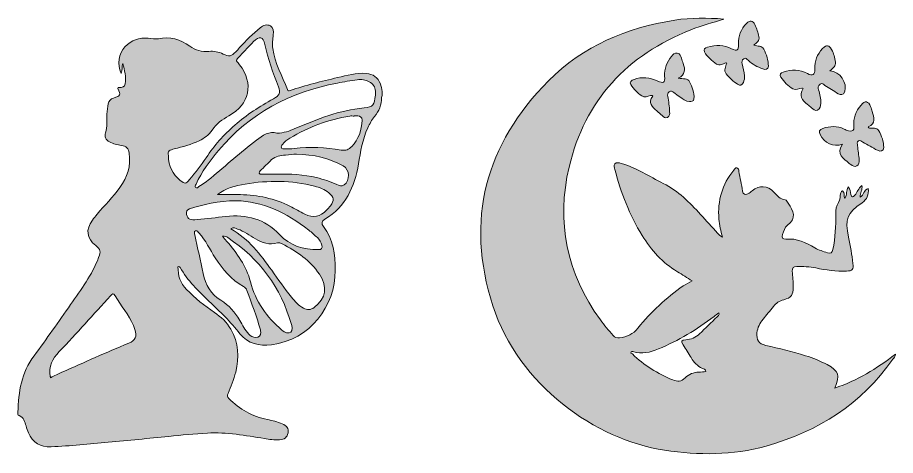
# Model space of a CAD drawing. Header units: inches. Extents: x 13 to 3566, y -2567 to -26.
# Drawn here: x 576 to 1511, y -1004 to -538 of the extents above; entities that cross this region are included whole.
import ezdxf

# ---------------------------------------------------------------- set-up
doc = ezdxf.new("R2010")
doc.units = ezdxf.units.IN
doc.header["$MEASUREMENT"] = 0
doc.layers.add('Layer 1', color=7, linetype='Continuous')

# ---------------------------------------------------------------- blocks, each defined once
blk = doc.blocks.new('block 10')
at = {"layer": 'Layer 1', "true_color": 0xffffff}
h = blk.add_hatch(color=7, dxfattribs=at)
h.dxf.hatch_style = 2
edge = h.paths.add_edge_path()
edge.add_spline(control_points=[(964.1, -616.19), (964.1, -617.69), (964.1, -619.19), (964.1, -620.69), (963.88, -621.39), (963.5, -622.1), (963.48, -622.81), (963.37, -630.46), (960.78, -637.09), (955.85, -642.97), (952.87, -646.54), (950.75, -650.7), (948.74, -654.91), (942.91, -667.11), (941.13, -680.32), (938.87, -693.45), (934.69, -717.81), (925.26, -739.03), (902.88, -752.32), (899.68, -754.21), (899.2, -757), (901.43, -759.94), (911.97, -773.82), (914.01, -789.76), (914.07, -806.66), (914.21, -844.58), (887.28, -880.65), (846.11, -885.8), (833.06, -887.43), (821.03, -884.82), (812.51, -874.06), (802.6, -861.53), (791.24, -850.51), (779.61, -839.68), (767.97, -828.84), (756.9, -817.45), (748.65, -803.66), (748.29, -803.07), (747.86, -802.33), (746.4, -802.83), (746.42, -811.98), (748.93, -820.33), (755.59, -826.97), (764.73, -836.09), (774.57, -844.4), (785.36, -851.54), (792.44, -856.22), (798.56, -861.91), (802.9, -869.29), (811.41, -883.75), (811.49, -899.2), (807.97, -914.99), (806.2, -922.91), (802.75, -930.27), (799.85, -937.8), (799.11, -939.7), (798.72, -941.2), (800.55, -942.98), (812.21, -954.32), (825.62, -962.43), (841.76, -965.4), (847.23, -966.4), (852.49, -967.93), (857.62, -969.99), (862.75, -972.05), (864.57, -974.96), (863.75, -979.57), (862.9, -984.4), (860.02, -986.76), (854.6, -987.01), (849.18, -987.26), (843.83, -986.45), (838.51, -985.63), (818.38, -982.53), (798.33, -978.71), (777.8, -979.79), (764.04, -980.51), (750.34, -981.92), (736.63, -983.33), (715.17, -985.53), (693.69, -987.54), (672.2, -989.43), (651.91, -991.22), (631.66, -993.52), (611.3, -994.46), (599.77, -995), (591.82, -989.98), (587.11, -979.47), (586.07, -977.16), (585.38, -974.69), (584.59, -972.27), (583.14, -967.9), (582.3, -963.18), (577.13, -961.26), (575.54, -960.68), (575.94, -958.96), (575.97, -957.68), (576.47, -936.12), (579.7, -915.46), (593.13, -897.44), (606.47, -879.55), (619.33, -861.29), (632.07, -842.97), (643.17, -827.01), (655.02, -811.47), (661.9, -792.94), (664.4, -786.2), (664.27, -784.75), (658.83, -780.27), (649.05, -772.23), (647.87, -763.44), (655.26, -753.21), (656.84, -751.03), (658.6, -748.98), (660.33, -746.92), (668.34, -737.4), (677.22, -728.63), (684.53, -718.53), (692.45, -707.58), (696.48, -695.46), (694.49, -681.78), (693.81, -677.07), (691.21, -674.3), (686.3, -673.7), (681.83, -673.15), (677.46, -672.08), (673.47, -669.85), (669.74, -667.77), (667.85, -664.22), (669.11, -660.44), (671.32, -653.79), (670.69, -647.1), (670.81, -640.4), (670.88, -636.63), (671.54, -632.96), (672.26, -629.29), (672.86, -626.21), (674.65, -624.33), (677.67, -623.33), (685.72, -620.64), (685.7, -620.58), (682.42, -612.99), (682.33, -612.78), (682.51, -612.45), (682.57, -612.17), (687.5, -612.35), (689.86, -611.39), (690.34, -608.21), (691.47, -600.78), (689.3, -593.7), (687.76, -586.57), (686.22, -589.85), (687.63, -593.5), (686.01, -597.08), (681.41, -587.24), (683.11, -576.11), (690.01, -568.69), (696.76, -561.45), (705.29, -559.03), (714.85, -559.47), (718.43, -559.63), (722.17, -560.83), (725.56, -560.17), (738.01, -557.73), (748.88, -560.58), (759.01, -568.02), (764.96, -572.37), (771.99, -574.38), (779.41, -573.59), (784.86, -573.01), (789.78, -574.09), (794.61, -576.44), (800.73, -579.41), (803.46, -578.89), (808.18, -574), (809.54, -572.6), (810.79, -571.11), (812.08, -569.65), (818.88, -562.04), (826.18, -554.92), (834.11, -548.5), (837.26, -545.94), (841.17, -544.34), (844.94, -546.53), (848.41, -548.54), (848.66, -552.35), (848.05, -556.15), (847.29, -560.88), (846.94, -565.6), (847.54, -570.44), (849.48, -586.24), (857.67, -599.75), (863.22, -614.23), (863.81, -615.77), (864.54, -615.82), (865.93, -615.33), (882.48, -609.54), (899.55, -605.66), (916.53, -601.47), (926.54, -599), (936.59, -596.36), (947.08, -597.08), (954.38, -597.58), (959.52, -601.18), (962.1, -608.03), (963.08, -610.63), (963.45, -613.46), (964.1, -616.19)], knot_values=[0, 0, 0, 0, 1, 1, 1, 2, 2, 2, 3, 3, 3, 4, 4, 4, 5, 5, 5, 6, 6, 6, 7, 7, 7, 8, 8, 8, 9, 9, 9, 10, 10, 10, 11, 11, 11, 12, 12, 12, 13, 13, 13, 14, 14, 14, 15, 15, 15, 16, 16, 16, 17, 17, 17, 18, 18, 18, 19, 19, 19, 20, 20, 20, 21, 21, 21, 22, 22, 22, 23, 23, 23, 24, 24, 24, 25, 25, 25, 26, 26, 26, 27, 27, 27, 28, 28, 28, 29, 29, 29, 30, 30, 30, 31, 31, 31, 32, 32, 32, 33, 33, 33, 34, 34, 34, 35, 35, 35, 36, 36, 36, 37, 37, 37, 38, 38, 38, 39, 39, 39, 40, 40, 40, 41, 41, 41, 42, 42, 42, 43, 43, 43, 44, 44, 44, 45, 45, 45, 46, 46, 46, 47, 47, 47, 48, 48, 48, 49, 49, 49, 50, 50, 50, 51, 51, 51, 52, 52, 52, 53, 53, 53, 54, 54, 54, 55, 55, 55, 56, 56, 56, 57, 57, 57, 58, 58, 58, 59, 59, 59, 60, 60, 60, 61, 61, 61, 62, 62, 62, 63, 63, 63, 64, 64, 64, 65, 65, 65, 66, 66, 66, 67, 67, 67, 68, 68, 68, 69, 69, 69, 69], degree=3, periodic=1)
edge = h.paths.add_edge_path()
edge.add_spline(control_points=[(851.87, -660.61), (859.45, -660.64), (865.28, -658.26), (871.08, -655.8), (894.81, -645.74), (918.72, -636.07), (944.7, -633.84), (954.76, -632.98), (955.64, -630.46), (956.87, -620.37), (957.05, -618.89), (956.99, -617.37), (956.89, -615.88), (956.58, -611.31), (954.35, -607.92), (950.21, -605.97), (946.22, -604.08), (942.03, -603.08), (937.56, -603.82), (930.47, -604.98), (923.34, -605.9), (916.29, -607.29), (866.09, -617.18), (822.83, -639.42), (789.59, -679.18), (780.36, -690.22), (771.68, -701.68), (765.77, -714.96), (765.27, -716.07), (763.83, -717.34), (765.29, -718.52), (766.68, -719.65), (767.79, -718.1), (768.84, -717.46), (773.33, -714.74), (777.6, -711.72), (781.64, -708.36), (797.77, -694.96), (813.26, -680.78), (829.99, -668.09), (836.83, -662.91), (843.68, -658.08), (851.87, -660.61)], knot_values=[0, 0, 0, 0, 1, 1, 1, 2, 2, 2, 3, 3, 3, 4, 4, 4, 5, 5, 5, 6, 6, 6, 7, 7, 7, 8, 8, 8, 9, 9, 9, 10, 10, 10, 11, 11, 11, 12, 12, 12, 13, 13, 13, 14, 14, 14, 14], degree=3, periodic=1)
edge = h.paths.add_edge_path()
edge.add_spline(control_points=[(736.38, -684.52), (735.97, -695.95), (740.7, -704.22), (748.81, -710.85), (753.75, -714.9), (754.83, -714.95), (758.82, -710), (764.92, -702.42), (771.2, -694.96), (776.51, -686.77), (784.96, -673.73), (795.26, -662.31), (807, -652.15), (819.64, -641.21), (833.53, -632.15), (848.15, -624.12), (854.53, -620.61), (855.97, -617.55), (853.48, -611.36), (847.55, -596.63), (842.56, -581.64), (839.09, -566.11), (837.29, -558.01), (832.93, -557.13), (826.92, -563.22), (822.09, -568.13), (817.38, -573.17), (812.71, -578.23), (807.45, -583.91), (807.64, -581.96), (812.1, -587.78), (827.52, -607.86), (822.92, -629.97), (800.67, -642.15), (793.63, -646.01), (787.34, -650.77), (782.78, -657.52), (779.31, -662.64), (774.54, -666.14), (769.01, -668.73), (760.56, -672.69), (751.58, -675.1), (742.58, -677.26), (737.9, -678.39), (734.94, -679.78), (736.38, -684.52)], knot_values=[0, 0, 0, 0, 1, 1, 1, 2, 2, 2, 3, 3, 3, 4, 4, 4, 5, 5, 5, 6, 6, 6, 7, 7, 7, 8, 8, 8, 9, 9, 9, 10, 10, 10, 11, 11, 11, 12, 12, 12, 13, 13, 13, 14, 14, 14, 15, 15, 15, 15], degree=3, periodic=1)
edge = h.paths.add_edge_path()
edge.add_spline(control_points=[(610.74, -920.85), (615.02, -918.79), (618.86, -916.8), (622.81, -915.06), (646.47, -904.61), (670.04, -893.95), (693.99, -884.18), (701.16, -881.25), (703.11, -876.78), (700.67, -869.48), (700.2, -868.07), (699.66, -866.66), (699.05, -865.3), (693.94, -853.88), (685.89, -844.28), (679.43, -833.7), (677.6, -830.71), (676.54, -831.54), (674.67, -833.59), (656.53, -853.52), (638.61, -873.67), (619.95, -893.11), (612.53, -900.85), (608.51, -908.86), (610.4, -919.5), (610.45, -919.79), (610.54, -920.08), (610.74, -920.85)], knot_values=[0, 0, 0, 0, 1, 1, 1, 2, 2, 2, 3, 3, 3, 4, 4, 4, 5, 5, 5, 6, 6, 6, 7, 7, 7, 8, 8, 8, 9, 9, 9, 9], degree=3, periodic=1)
edge = h.paths.add_edge_path()
edge.add_spline(control_points=[(802.79, -762.56), (822.01, -773.11), (834.21, -789.83), (846.36, -806.59), (853.29, -816.17), (859.76, -826.1), (867.34, -835.2), (871.08, -839.68), (874.88, -844.16), (880.21, -846.94), (884.15, -848.99), (887.92, -848.98), (891.54, -846.16), (904.39, -836.16), (906.26, -824.22), (897.19, -810.8), (887.22, -796.04), (873.02, -786.49), (857.59, -778.47), (856.05, -777.68), (854.31, -776.97), (852.4, -777.51), (843.83, -779.94), (836.22, -777.58), (828.95, -772.98), (822.88, -769.14), (816.88, -765.1), (810.06, -762.66), (807.96, -761.9), (805.75, -760.34), (802.79, -762.56)], knot_values=[0, 0, 0, 0, 1, 1, 1, 2, 2, 2, 3, 3, 3, 4, 4, 4, 5, 5, 5, 6, 6, 6, 7, 7, 7, 8, 8, 8, 9, 9, 9, 10, 10, 10, 10], degree=3, periodic=1)
edge = h.paths.add_edge_path()
edge.add_spline(control_points=[(808.65, -732.63), (788.75, -732.52), (773.74, -736.53), (758.85, -741.18), (755.9, -742.11), (755.03, -744.2), (755.69, -747.15), (756.84, -752.24), (759.7, -753.54), (767, -752.67), (777.11, -751.47), (787.24, -750.54), (797.35, -749.36), (819.46, -746.77), (838.89, -751.91), (854.65, -768.49), (865.87, -780.28), (879.96, -784.99), (896.02, -784.6), (899.53, -784.51), (900.58, -783.05), (899.79, -779.82), (899.01, -776.67), (897.41, -773.98), (895.05, -771.81), (892.08, -769.08), (889.05, -766.4), (885.88, -763.9), (861.98, -745.11), (835.52, -732.91), (808.65, -732.63)], knot_values=[0, 0, 0, 0, 1, 1, 1, 2, 2, 2, 3, 3, 3, 4, 4, 4, 5, 5, 5, 6, 6, 6, 7, 7, 7, 8, 8, 8, 9, 9, 9, 10, 10, 10, 10], degree=3, periodic=1)
edge = h.paths.add_edge_path()
edge.add_spline(control_points=[(834.72, -872.48), (834.59, -871.81), (834.48, -870.91), (834.25, -870.05), (830.29, -855.76), (824.95, -841.95), (820, -828), (819.32, -826.07), (818.08, -824.63), (816.29, -823.66), (803.23, -816.61), (794.08, -805.7), (786.15, -793.46), (780.38, -784.56), (776.22, -774.6), (768.71, -766.84), (767.72, -765.82), (767.09, -763.84), (765.28, -764.54), (763.13, -765.37), (764.13, -767.41), (764.44, -768.88), (767.39, -782.63), (770.46, -796.35), (773.43, -810.09), (775.99, -821.99), (781.4, -831.97), (792.11, -838.5), (800.77, -843.78), (807.25, -851.11), (812.26, -859.84), (815.16, -864.9), (817.92, -870.05), (821.93, -874.4), (823.98, -876.62), (826.34, -877.99), (829.36, -877.99), (832.82, -877.98), (834.59, -876.15), (834.72, -872.48)], knot_values=[0, 0, 0, 0, 1, 1, 1, 2, 2, 2, 3, 3, 3, 4, 4, 4, 5, 5, 5, 6, 6, 6, 7, 7, 7, 8, 8, 8, 9, 9, 9, 10, 10, 10, 11, 11, 11, 12, 12, 12, 13, 13, 13, 13], degree=3, periodic=1)
edge = h.paths.add_edge_path()
edge.add_spline(control_points=[(788.41, -726.05), (796.6, -726.05), (804.79, -725.9), (812.97, -726.09), (831.43, -726.51), (849.23, -729.88), (865.78, -738.46), (871.08, -741.21), (876.21, -744.33), (881.62, -746.84), (890.94, -751.16), (897.61, -749.82), (904.82, -742.63), (906.3, -741.15), (907.68, -739.56), (908.94, -737.89), (913.2, -732.23), (912.74, -728.75), (907.23, -724.2), (902.74, -720.5), (897.39, -718.52), (891.88, -717.09), (867.44, -710.77), (842.75, -710.79), (817.98, -714.77), (807.48, -716.45), (797.25, -719.16), (788.41, -726.05)], knot_values=[0, 0, 0, 0, 1, 1, 1, 2, 2, 2, 3, 3, 3, 4, 4, 4, 5, 5, 5, 6, 6, 6, 7, 7, 7, 8, 8, 8, 9, 9, 9, 9], degree=3, periodic=1)
edge = h.paths.add_edge_path()
edge.add_spline(control_points=[(934.12, -642.32), (934.12, -642.35), (934.12, -642.38), (934.12, -642.41), (932.62, -642.41), (931.09, -642.2), (929.64, -642.44), (906.82, -646.2), (885.47, -653.98), (865.71, -666), (862.78, -667.78), (859.97, -669.85), (857.92, -672.68), (857.18, -673.69), (855.85, -674.83), (856.68, -676.19), (857.28, -677.18), (858.69, -677.36), (859.94, -677.33), (863.38, -677.27), (866.88, -677.61), (870.26, -677.12), (887.04, -674.7), (903.71, -675.9), (920.29, -678.67), (925.02, -679.45), (928.66, -678.01), (931.61, -674.9), (939.04, -667.07), (942.3, -657.47), (942.57, -646.77), (942.64, -643.77), (941.01, -642.42), (938.16, -642.32), (936.82, -642.28), (935.47, -642.32), (934.12, -642.32)], knot_values=[0, 0, 0, 0, 1, 1, 1, 2, 2, 2, 3, 3, 3, 4, 4, 4, 5, 5, 5, 6, 6, 6, 7, 7, 7, 8, 8, 8, 9, 9, 9, 10, 10, 10, 11, 11, 11, 12, 12, 12, 12], degree=3, periodic=1)
edge = h.paths.add_edge_path()
edge.add_spline(control_points=[(793.83, -770.31), (795.47, -772.24), (796.79, -773.83), (798.15, -775.4), (809.25, -788.33), (819.46, -801.97), (823.7, -818.74), (829.03, -839.86), (841.14, -856.2), (857.19, -870.16), (858.66, -871.44), (860.17, -872.6), (862.18, -873.02), (866.16, -873.86), (868.39, -872.13), (868.12, -868.16), (868.03, -866.82), (867.73, -865.48), (867.36, -864.19), (856.11, -825.05), (833.62, -794.16), (799.49, -771.84), (798.01, -770.87), (796.56, -769.7), (793.83, -770.31)], knot_values=[0, 0, 0, 0, 1, 1, 1, 2, 2, 2, 3, 3, 3, 4, 4, 4, 5, 5, 5, 6, 6, 6, 7, 7, 7, 8, 8, 8, 8], degree=3, periodic=1)
edge = h.paths.add_edge_path()
edge.add_spline(control_points=[(872.59, -682.96), (869.53, -683.2), (865.18, -683.32), (860.89, -683.92), (855.75, -684.63), (850.36, -684.85), (846.28, -688.81), (842.2, -692.77), (838.14, -696.75), (834.07, -700.72), (833.41, -701.37), (832.83, -702.15), (833.13, -703.09), (833.51, -704.28), (834.58, -704.41), (835.69, -704.4), (841.08, -704.35), (846.48, -704.46), (851.87, -704.25), (866.14, -703.68), (880.26, -704.68), (894.19, -707.97), (901.63, -709.73), (908.79, -712.3), (915.84, -715.24), (918.27, -716.26), (920.82, -717.49), (923.46, -715.7), (930.1, -711.23), (929.54, -699.2), (922.5, -695.41), (907.32, -687.24), (891.07, -683.28), (872.59, -682.96)], knot_values=[0, 0, 0, 0, 1, 1, 1, 2, 2, 2, 3, 3, 3, 4, 4, 4, 5, 5, 5, 6, 6, 6, 7, 7, 7, 8, 8, 8, 9, 9, 9, 10, 10, 10, 11, 11, 11, 11], degree=3, periodic=1)
at = {"layer": 'Layer 1', "lineweight": 0}
for points, knots in [([(964.1, -616.19), (964.1, -617.69), (964.1, -619.19), (964.1, -620.69), (963.88, -621.39), (963.5, -622.1), (963.48, -622.81), (963.37, -630.46), (960.78, -637.09), (955.85, -642.97), (952.87, -646.54), (950.75, -650.7), (948.74, -654.91), (942.91, -667.11), (941.13, -680.32), (938.87, -693.45), (934.69, -717.81), (925.26, -739.03), (902.88, -752.32), (899.68, -754.21), (899.2, -757), (901.43, -759.94), (911.97, -773.82), (914.01, -789.76), (914.07, -806.66), (914.21, -844.58), (887.28, -880.65), (846.11, -885.8), (833.06, -887.43), (821.03, -884.82), (812.51, -874.06), (802.6, -861.53), (791.24, -850.51), (779.61, -839.68), (767.97, -828.84), (756.9, -817.45), (748.65, -803.66), (748.29, -803.07), (747.86, -802.33), (746.4, -802.83), (746.42, -811.98), (748.93, -820.33), (755.59, -826.97), (764.73, -836.09), (774.57, -844.4), (785.36, -851.54), (792.44, -856.22), (798.56, -861.91), (802.9, -869.29), (811.41, -883.75), (811.49, -899.2), (807.97, -914.99), (806.2, -922.91), (802.75, -930.27), (799.85, -937.8), (799.11, -939.7), (798.72, -941.2), (800.55, -942.98), (812.21, -954.32), (825.62, -962.43), (841.76, -965.4), (847.23, -966.4), (852.49, -967.93), (857.62, -969.99), (862.75, -972.05), (864.57, -974.96), (863.75, -979.57), (862.9, -984.4), (860.02, -986.76), (854.6, -987.01), (849.18, -987.26), (843.83, -986.45), (838.51, -985.63), (818.38, -982.53), (798.33, -978.71), (777.8, -979.79), (764.04, -980.51), (750.34, -981.92), (736.63, -983.33), (715.17, -985.53), (693.69, -987.54), (672.2, -989.43), (651.91, -991.22), (631.66, -993.52), (611.3, -994.46), (599.77, -995), (591.82, -989.98), (587.11, -979.47), (586.07, -977.16), (585.38, -974.69), (584.59, -972.27), (583.14, -967.9), (582.3, -963.18), (577.13, -961.26), (575.54, -960.68), (575.94, -958.96), (575.97, -957.68), (576.47, -936.12), (579.7, -915.46), (593.13, -897.44), (606.47, -879.55), (619.33, -861.29), (632.07, -842.97), (643.17, -827.01), (655.02, -811.47), (661.9, -792.94), (664.4, -786.2), (664.27, -784.75), (658.83, -780.27), (649.05, -772.23), (647.87, -763.44), (655.26, -753.21), (656.84, -751.03), (658.6, -748.98), (660.33, -746.92), (668.34, -737.4), (677.22, -728.63), (684.53, -718.53), (692.45, -707.58), (696.48, -695.46), (694.49, -681.78), (693.81, -677.07), (691.21, -674.3), (686.3, -673.7), (681.83, -673.15), (677.46, -672.08), (673.47, -669.85), (669.74, -667.77), (667.85, -664.22), (669.11, -660.44), (671.32, -653.79), (670.69, -647.1), (670.81, -640.4), (670.88, -636.63), (671.54, -632.96), (672.26, -629.29), (672.86, -626.21), (674.65, -624.33), (677.67, -623.33), (685.72, -620.64), (685.7, -620.58), (682.42, -612.99), (682.33, -612.78), (682.51, -612.45), (682.57, -612.17), (687.5, -612.35), (689.86, -611.39), (690.34, -608.21), (691.47, -600.78), (689.3, -593.7), (687.76, -586.57), (686.22, -589.85), (687.63, -593.5), (686.01, -597.08), (681.41, -587.24), (683.11, -576.11), (690.01, -568.69), (696.76, -561.45), (705.29, -559.03), (714.85, -559.47), (718.43, -559.63), (722.17, -560.83), (725.56, -560.17), (738.01, -557.73), (748.88, -560.58), (759.01, -568.02), (764.96, -572.37), (771.99, -574.38), (779.41, -573.59), (784.86, -573.01), (789.78, -574.09), (794.61, -576.44), (800.73, -579.41), (803.46, -578.89), (808.18, -574), (809.54, -572.6), (810.79, -571.11), (812.08, -569.65), (818.88, -562.04), (826.18, -554.92), (834.11, -548.5), (837.26, -545.94), (841.17, -544.34), (844.94, -546.53), (848.41, -548.54), (848.66, -552.35), (848.05, -556.15), (847.29, -560.88), (846.94, -565.6), (847.54, -570.44), (849.48, -586.24), (857.67, -599.75), (863.22, -614.23), (863.81, -615.77), (864.54, -615.82), (865.93, -615.33), (882.48, -609.54), (899.55, -605.66), (916.53, -601.47), (926.54, -599), (936.59, -596.36), (947.08, -597.08), (954.38, -597.58), (959.52, -601.18), (962.1, -608.03), (963.08, -610.63), (963.45, -613.46), (964.1, -616.19)], [0, 0, 0, 0, 1, 1, 1, 2, 2, 2, 3, 3, 3, 4, 4, 4, 5, 5, 5, 6, 6, 6, 7, 7, 7, 8, 8, 8, 9, 9, 9, 10, 10, 10, 11, 11, 11, 12, 12, 12, 13, 13, 13, 14, 14, 14, 15, 15, 15, 16, 16, 16, 17, 17, 17, 18, 18, 18, 19, 19, 19, 20, 20, 20, 21, 21, 21, 22, 22, 22, 23, 23, 23, 24, 24, 24, 25, 25, 25, 26, 26, 26, 27, 27, 27, 28, 28, 28, 29, 29, 29, 30, 30, 30, 31, 31, 31, 32, 32, 32, 33, 33, 33, 34, 34, 34, 35, 35, 35, 36, 36, 36, 37, 37, 37, 38, 38, 38, 39, 39, 39, 40, 40, 40, 41, 41, 41, 42, 42, 42, 43, 43, 43, 44, 44, 44, 45, 45, 45, 46, 46, 46, 47, 47, 47, 48, 48, 48, 49, 49, 49, 50, 50, 50, 51, 51, 51, 52, 52, 52, 53, 53, 53, 54, 54, 54, 55, 55, 55, 56, 56, 56, 57, 57, 57, 58, 58, 58, 59, 59, 59, 60, 60, 60, 61, 61, 61, 62, 62, 62, 63, 63, 63, 64, 64, 64, 65, 65, 65, 66, 66, 66, 67, 67, 67, 68, 68, 68, 69, 69, 69, 69]), ([(736.38, -684.52), (735.97, -695.95), (740.7, -704.22), (748.81, -710.85), (753.75, -714.9), (754.83, -714.95), (758.82, -710), (764.92, -702.42), (771.2, -694.96), (776.51, -686.77), (784.96, -673.73), (795.26, -662.31), (807, -652.15), (819.64, -641.21), (833.53, -632.15), (848.15, -624.12), (854.53, -620.61), (855.97, -617.55), (853.48, -611.36), (847.55, -596.63), (842.56, -581.64), (839.09, -566.11), (837.29, -558.01), (832.93, -557.13), (826.92, -563.22), (822.09, -568.13), (817.38, -573.17), (812.71, -578.23), (807.45, -583.91), (807.64, -581.96), (812.1, -587.78), (827.52, -607.86), (822.92, -629.97), (800.67, -642.15), (793.63, -646.01), (787.34, -650.77), (782.78, -657.52), (779.31, -662.64), (774.54, -666.14), (769.01, -668.73), (760.56, -672.69), (751.58, -675.1), (742.58, -677.26), (737.9, -678.39), (734.94, -679.78), (736.38, -684.52)], [0, 0, 0, 0, 1, 1, 1, 2, 2, 2, 3, 3, 3, 4, 4, 4, 5, 5, 5, 6, 6, 6, 7, 7, 7, 8, 8, 8, 9, 9, 9, 10, 10, 10, 11, 11, 11, 12, 12, 12, 13, 13, 13, 14, 14, 14, 15, 15, 15, 15]), ([(851.87, -660.61), (859.45, -660.64), (865.28, -658.26), (871.08, -655.8), (894.81, -645.74), (918.72, -636.07), (944.7, -633.84), (954.76, -632.98), (955.64, -630.46), (956.87, -620.37), (957.05, -618.89), (956.99, -617.37), (956.89, -615.88), (956.58, -611.31), (954.35, -607.92), (950.21, -605.97), (946.22, -604.08), (942.03, -603.08), (937.56, -603.82), (930.47, -604.98), (923.34, -605.9), (916.29, -607.29), (866.09, -617.18), (822.83, -639.42), (789.59, -679.18), (780.36, -690.22), (771.68, -701.68), (765.77, -714.96), (765.27, -716.07), (763.83, -717.34), (765.29, -718.52), (766.68, -719.65), (767.79, -718.1), (768.84, -717.46), (773.33, -714.74), (777.6, -711.72), (781.64, -708.36), (797.77, -694.96), (813.26, -680.78), (829.99, -668.09), (836.83, -662.91), (843.68, -658.08), (851.87, -660.61)], [0, 0, 0, 0, 1, 1, 1, 2, 2, 2, 3, 3, 3, 4, 4, 4, 5, 5, 5, 6, 6, 6, 7, 7, 7, 8, 8, 8, 9, 9, 9, 10, 10, 10, 11, 11, 11, 12, 12, 12, 13, 13, 13, 14, 14, 14, 14]), ([(934.12, -642.32), (934.12, -642.35), (934.12, -642.38), (934.12, -642.41), (932.62, -642.41), (931.09, -642.2), (929.64, -642.44), (906.82, -646.2), (885.47, -653.98), (865.71, -666), (862.78, -667.78), (859.97, -669.85), (857.92, -672.68), (857.18, -673.69), (855.85, -674.83), (856.68, -676.19), (857.28, -677.18), (858.69, -677.36), (859.94, -677.33), (863.38, -677.27), (866.88, -677.61), (870.26, -677.12), (887.04, -674.7), (903.71, -675.9), (920.29, -678.67), (925.02, -679.45), (928.66, -678.01), (931.61, -674.9), (939.04, -667.07), (942.3, -657.47), (942.57, -646.77), (942.64, -643.77), (941.01, -642.42), (938.16, -642.32), (936.82, -642.28), (935.47, -642.32), (934.12, -642.32)], [0, 0, 0, 0, 1, 1, 1, 2, 2, 2, 3, 3, 3, 4, 4, 4, 5, 5, 5, 6, 6, 6, 7, 7, 7, 8, 8, 8, 9, 9, 9, 10, 10, 10, 11, 11, 11, 12, 12, 12, 12]), ([(872.59, -682.96), (869.53, -683.2), (865.18, -683.32), (860.89, -683.92), (855.75, -684.63), (850.36, -684.85), (846.28, -688.81), (842.2, -692.77), (838.14, -696.75), (834.07, -700.72), (833.41, -701.37), (832.83, -702.15), (833.13, -703.09), (833.51, -704.28), (834.58, -704.41), (835.69, -704.4), (841.08, -704.35), (846.48, -704.46), (851.87, -704.25), (866.14, -703.68), (880.26, -704.68), (894.19, -707.97), (901.63, -709.73), (908.79, -712.3), (915.84, -715.24), (918.27, -716.26), (920.82, -717.49), (923.46, -715.7), (930.1, -711.23), (929.54, -699.2), (922.5, -695.41), (907.32, -687.24), (891.07, -683.28), (872.59, -682.96)], [0, 0, 0, 0, 1, 1, 1, 2, 2, 2, 3, 3, 3, 4, 4, 4, 5, 5, 5, 6, 6, 6, 7, 7, 7, 8, 8, 8, 9, 9, 9, 10, 10, 10, 11, 11, 11, 11]), ([(788.41, -726.05), (796.6, -726.05), (804.79, -725.9), (812.97, -726.09), (831.43, -726.51), (849.23, -729.88), (865.78, -738.46), (871.08, -741.21), (876.21, -744.33), (881.62, -746.84), (890.94, -751.16), (897.61, -749.82), (904.82, -742.63), (906.3, -741.15), (907.68, -739.56), (908.94, -737.89), (913.2, -732.23), (912.74, -728.75), (907.23, -724.2), (902.74, -720.5), (897.39, -718.52), (891.88, -717.09), (867.44, -710.77), (842.75, -710.79), (817.98, -714.77), (807.48, -716.45), (797.25, -719.16), (788.41, -726.05)], [0, 0, 0, 0, 1, 1, 1, 2, 2, 2, 3, 3, 3, 4, 4, 4, 5, 5, 5, 6, 6, 6, 7, 7, 7, 8, 8, 8, 9, 9, 9, 9]), ([(808.65, -732.63), (788.75, -732.52), (773.74, -736.53), (758.85, -741.18), (755.9, -742.11), (755.03, -744.2), (755.69, -747.15), (756.84, -752.24), (759.7, -753.54), (767, -752.67), (777.11, -751.47), (787.24, -750.54), (797.35, -749.36), (819.46, -746.77), (838.89, -751.91), (854.65, -768.49), (865.87, -780.28), (879.96, -784.99), (896.02, -784.6), (899.53, -784.51), (900.58, -783.05), (899.79, -779.82), (899.01, -776.67), (897.41, -773.98), (895.05, -771.81), (892.08, -769.08), (889.05, -766.4), (885.88, -763.9), (861.98, -745.11), (835.52, -732.91), (808.65, -732.63)], [0, 0, 0, 0, 1, 1, 1, 2, 2, 2, 3, 3, 3, 4, 4, 4, 5, 5, 5, 6, 6, 6, 7, 7, 7, 8, 8, 8, 9, 9, 9, 10, 10, 10, 10]), ([(834.72, -872.48), (834.59, -871.81), (834.48, -870.91), (834.25, -870.05), (830.29, -855.76), (824.95, -841.95), (820, -828), (819.32, -826.07), (818.08, -824.63), (816.29, -823.66), (803.23, -816.61), (794.08, -805.7), (786.15, -793.46), (780.38, -784.56), (776.22, -774.6), (768.71, -766.84), (767.72, -765.82), (767.09, -763.84), (765.28, -764.54), (763.13, -765.37), (764.13, -767.41), (764.44, -768.88), (767.39, -782.63), (770.46, -796.35), (773.43, -810.09), (775.99, -821.99), (781.4, -831.97), (792.11, -838.5), (800.77, -843.78), (807.25, -851.11), (812.26, -859.84), (815.16, -864.9), (817.92, -870.05), (821.93, -874.4), (823.98, -876.62), (826.34, -877.99), (829.36, -877.99), (832.82, -877.98), (834.59, -876.15), (834.72, -872.48)], [0, 0, 0, 0, 1, 1, 1, 2, 2, 2, 3, 3, 3, 4, 4, 4, 5, 5, 5, 6, 6, 6, 7, 7, 7, 8, 8, 8, 9, 9, 9, 10, 10, 10, 11, 11, 11, 12, 12, 12, 13, 13, 13, 13]), ([(802.79, -762.56), (822.01, -773.11), (834.21, -789.83), (846.36, -806.59), (853.29, -816.17), (859.76, -826.1), (867.34, -835.2), (871.08, -839.68), (874.88, -844.16), (880.21, -846.94), (884.15, -848.99), (887.92, -848.98), (891.54, -846.16), (904.39, -836.16), (906.26, -824.22), (897.19, -810.8), (887.22, -796.04), (873.02, -786.49), (857.59, -778.47), (856.05, -777.68), (854.31, -776.97), (852.4, -777.51), (843.83, -779.94), (836.22, -777.58), (828.95, -772.98), (822.88, -769.14), (816.88, -765.1), (810.06, -762.66), (807.96, -761.9), (805.75, -760.34), (802.79, -762.56)], [0, 0, 0, 0, 1, 1, 1, 2, 2, 2, 3, 3, 3, 4, 4, 4, 5, 5, 5, 6, 6, 6, 7, 7, 7, 8, 8, 8, 9, 9, 9, 10, 10, 10, 10]), ([(793.83, -770.31), (795.47, -772.24), (796.79, -773.83), (798.15, -775.4), (809.25, -788.33), (819.46, -801.97), (823.7, -818.74), (829.03, -839.86), (841.14, -856.2), (857.19, -870.16), (858.66, -871.44), (860.17, -872.6), (862.18, -873.02), (866.16, -873.86), (868.39, -872.13), (868.12, -868.16), (868.03, -866.82), (867.73, -865.48), (867.36, -864.19), (856.11, -825.05), (833.62, -794.16), (799.49, -771.84), (798.01, -770.87), (796.56, -769.7), (793.83, -770.31)], [0, 0, 0, 0, 1, 1, 1, 2, 2, 2, 3, 3, 3, 4, 4, 4, 5, 5, 5, 6, 6, 6, 7, 7, 7, 8, 8, 8, 8]), ([(610.74, -920.85), (615.02, -918.79), (618.86, -916.8), (622.81, -915.06), (646.47, -904.61), (670.04, -893.95), (693.99, -884.18), (701.16, -881.25), (703.11, -876.78), (700.67, -869.48), (700.2, -868.07), (699.66, -866.66), (699.05, -865.3), (693.94, -853.88), (685.89, -844.28), (679.43, -833.7), (677.6, -830.71), (676.54, -831.54), (674.67, -833.59), (656.53, -853.52), (638.61, -873.67), (619.95, -893.11), (612.53, -900.85), (608.51, -908.86), (610.4, -919.5), (610.45, -919.79), (610.54, -920.08), (610.74, -920.85)], [0, 0, 0, 0, 1, 1, 1, 2, 2, 2, 3, 3, 3, 4, 4, 4, 5, 5, 5, 6, 6, 6, 7, 7, 7, 8, 8, 8, 9, 9, 9, 9])]:
    blk.add_open_spline(points, degree=3, knots=knots, dxfattribs=at)

msp = doc.modelspace()

# ---------------------------------------------------------------- hatches: boundary and pattern name
at = {"layer": 'Layer 1', "true_color": 0xffffff}
h = msp.add_hatch(color=7, dxfattribs=at)
h.dxf.hatch_style = 2
edge = h.paths.add_edge_path()
edge.add_spline(control_points=[(1328.07, -539.25), (1316.32, -543.09), (1304.45, -546.2), (1293.04, -550.68), (1225.1, -577.38), (1180.07, -625.62), (1163.26, -696.65), (1149.44, -755.01), (1160.81, -810.05), (1196.53, -859.2), (1200.75, -865.01), (1205.31, -870.5), (1210.03, -875.9), (1212.04, -878.2), (1214.14, -878.78), (1217.01, -878.46), (1224.97, -877.58), (1231.36, -874.56), (1236.57, -868), (1250.35, -850.7), (1266.68, -836), (1284.76, -823.28), (1287.59, -821.3), (1290.82, -819.89), (1294.35, -817.94), (1288.98, -814.56), (1283.88, -811.22), (1278.66, -808.09), (1262.73, -798.54), (1250.82, -785.38), (1241.12, -769.53), (1227.68, -747.58), (1218.39, -724.12), (1211.98, -699.35), (1211.44, -697.25), (1210.27, -695.05), (1212.03, -693.25), (1213.93, -691.31), (1216.44, -692.21), (1218.65, -692.85), (1234.79, -697.53), (1248.79, -706.72), (1263.63, -714.15), (1279.48, -722.09), (1291.6, -734.36), (1303.33, -747.18), (1309.41, -753.81), (1315.43, -760.5), (1321.52, -767.12), (1322.84, -768.56), (1323.96, -770.29), (1326.67, -771.21), (1324.82, -764.66), (1323.35, -758.5), (1322.86, -752.08), (1321.36, -732.56), (1326.14, -715.14), (1338.79, -700.03), (1339.71, -698.93), (1340.29, -697.11), (1342.12, -697.53), (1343.92, -697.94), (1343.82, -699.83), (1344.09, -701.21), (1345.49, -708.22), (1346.83, -715.25), (1348.1, -722.28), (1348.76, -725.9), (1350.69, -726.72), (1353.77, -725.03), (1355.36, -724.15), (1356.91, -723.15), (1358.32, -722.01), (1365.93, -715.78), (1374.6, -716.15), (1381.5, -723.35), (1384.97, -726.95), (1387.89, -731.03), (1393.48, -731.65), (1395.17, -731.84), (1395.81, -733.84), (1396.74, -735.22), (1402.16, -743.3), (1406.35, -751.09), (1395.75, -758.75), (1392.91, -760.8), (1392.02, -764.92), (1390.65, -768.34), (1389.2, -771.97), (1390.91, -773.72), (1394.12, -773.42), (1405.77, -772.34), (1415.53, -777.04), (1425.09, -782.73), (1429.25, -785.21), (1433.99, -786.35), (1438.51, -788.01), (1442.1, -789.33), (1443.68, -788.01), (1444.39, -784.4), (1446.88, -771.91), (1447.63, -759.31), (1447.32, -746.62), (1447.22, -742.17), (1447.76, -737.99), (1450.38, -734.27), (1452.54, -731.22), (1451.47, -727.43), (1452.77, -724.19), (1453.14, -723.28), (1453.55, -722.33), (1454.61, -721.94), (1456.96, -723.96), (1455.76, -727.11), (1456.96, -730.16), (1459.66, -726.17), (1458.39, -721.59), (1460.77, -717.89), (1462.91, -720.24), (1462.76, -723.19), (1463.42, -725.81), (1464.26, -729.16), (1465.6, -728.91), (1467.63, -726.74), (1470.44, -723.72), (1471.25, -719.24), (1475.26, -716.51), (1476.2, -720.86), (1473.12, -724.42), (1473.4, -728.71), (1477.56, -726.68), (1477.07, -720.87), (1481.9, -719.47), (1482.97, -726.19), (1480.5, -731.12), (1475.39, -734.68), (1459.2, -745.99), (1456.88, -751.74), (1460.95, -771.46), (1462.86, -780.74), (1464.75, -790.02), (1465.68, -799.49), (1466.29, -805.68), (1465.27, -807.25), (1458.89, -807.44), (1447.84, -807.77), (1436.96, -806.17), (1426.15, -804.13), (1419.39, -802.85), (1412.62, -802.55), (1405.78, -802.52), (1402.27, -802.5), (1400.9, -804.1), (1401.1, -807.38), (1401.44, -813.03), (1402.07, -818.68), (1402.15, -824.33), (1402.26, -832.77), (1400.01, -835.77), (1391.93, -837.9), (1387.36, -839.11), (1383.83, -841.37), (1380.97, -845.13), (1377.44, -849.77), (1373.6, -854.16), (1369.88, -858.65), (1366.41, -862.85), (1364.06, -867.56), (1363.43, -873.02), (1362.54, -880.74), (1365.23, -884.67), (1372.76, -886.45), (1386.99, -889.81), (1401.2, -893.28), (1415.21, -897.48), (1423.2, -899.87), (1430.86, -903.02), (1438.19, -907), (1450.54, -913.72), (1452.15, -918.22), (1446.32, -931.84), (1470.3, -924.01), (1490.96, -911.35), (1510.97, -895.82), (1510.6, -898.43), (1509.32, -899.69), (1508.36, -901.07), (1474.86, -948.78), (1428.87, -978.15), (1373.22, -993.63), (1337.41, -1003.59), (1301.58, -1003.54), (1264.95, -998.06), (1191.46, -987.07), (1109.53, -929.09), (1082.05, -844.38), (1052.3, -752.69), (1074.15, -672.65), (1141.34, -604.9), (1178.23, -567.7), (1224.56, -548.51), (1275.84, -540.38), (1293.2, -537.63), (1310.59, -537.86), (1328.07, -539.25)], knot_values=[0, 0, 0, 0, 1, 1, 1, 2, 2, 2, 3, 3, 3, 4, 4, 4, 5, 5, 5, 6, 6, 6, 7, 7, 7, 8, 8, 8, 9, 9, 9, 10, 10, 10, 11, 11, 11, 12, 12, 12, 13, 13, 13, 14, 14, 14, 15, 15, 15, 16, 16, 16, 17, 17, 17, 18, 18, 18, 19, 19, 19, 20, 20, 20, 21, 21, 21, 22, 22, 22, 23, 23, 23, 24, 24, 24, 25, 25, 25, 26, 26, 26, 27, 27, 27, 28, 28, 28, 29, 29, 29, 30, 30, 30, 31, 31, 31, 32, 32, 32, 33, 33, 33, 34, 34, 34, 35, 35, 35, 36, 36, 36, 37, 37, 37, 38, 38, 38, 39, 39, 39, 40, 40, 40, 41, 41, 41, 42, 42, 42, 43, 43, 43, 44, 44, 44, 45, 45, 45, 46, 46, 46, 47, 47, 47, 48, 48, 48, 49, 49, 49, 50, 50, 50, 51, 51, 51, 52, 52, 52, 53, 53, 53, 54, 54, 54, 55, 55, 55, 56, 56, 56, 57, 57, 57, 58, 58, 58, 59, 59, 59, 60, 60, 60, 61, 61, 61, 62, 62, 62, 63, 63, 63, 64, 64, 64, 65, 65, 65, 66, 66, 66, 67, 67, 67, 68, 68, 68, 68], degree=3, periodic=1)
edge = h.paths.add_edge_path()
edge.add_spline(control_points=[(1308.91, -914.37), (1308.63, -911.89), (1306.74, -911.57), (1305.34, -910.93), (1299.97, -908.48), (1296.11, -904.51), (1293.13, -899.54), (1290.39, -894.98), (1287.6, -890.46), (1284.81, -885.94), (1282.24, -881.78), (1282.56, -880.9), (1287.47, -880.59), (1293.22, -880.22), (1298.09, -878.07), (1302.21, -874.14), (1308.47, -868.16), (1314.73, -862.17), (1320.94, -856.14), (1321.97, -855.14), (1323.62, -854.24), (1322.71, -851.96), (1320.87, -853.32), (1319.25, -854.48), (1317.67, -855.7), (1299.42, -869.81), (1279.72, -881.44), (1258.39, -890.26), (1249.61, -893.9), (1240.69, -896.04), (1231.23, -892.98), (1230.46, -892.74), (1229.58, -892.56), (1228.9, -894.74), (1229.19, -894.87), (1230.12, -895.04), (1230.69, -895.6), (1243.07, -907.81), (1257.56, -916.65), (1273.64, -923.17), (1278.74, -925.24), (1282.85, -925.16), (1286.77, -921.12), (1290.8, -916.97), (1295.85, -915.15), (1301.6, -915.02), (1304.03, -914.96), (1306.45, -914.6), (1308.91, -914.37)], knot_values=[0, 0, 0, 0, 1, 1, 1, 2, 2, 2, 3, 3, 3, 4, 4, 4, 5, 5, 5, 6, 6, 6, 7, 7, 7, 8, 8, 8, 9, 9, 9, 10, 10, 10, 11, 11, 11, 12, 12, 12, 13, 13, 13, 14, 14, 14, 15, 15, 15, 16, 16, 16, 16], degree=3, periodic=1)
edge = h.paths.add_edge_path()
edge.add_spline(control_points=[(1447.09, -584.95), (1446.5, -580.32), (1445.15, -575.8), (1442.96, -571.72), (1440.12, -566.44), (1437.69, -566.25), (1433.35, -570.65), (1427.43, -576.65), (1424.9, -583.95), (1425.07, -592.37), (1425.2, -598.64), (1422.61, -600.09), (1417.15, -597.13), (1408.83, -592.63), (1400.22, -592.83), (1391.51, -595.62), (1388.9, -596.46), (1386.72, -598.29), (1388.83, -601.19), (1392.36, -606.05), (1396.54, -610.39), (1401.72, -613.56), (1405.06, -615.6), (1408.08, -612.66), (1411.31, -612.59), (1411.59, -612.58), (1411.87, -612.86), (1412.64, -613.27), (1407.62, -620.59), (1411.61, -625.59), (1417.27, -630.11), (1418.7, -631.26), (1420.03, -632.54), (1421.51, -633.61), (1423.46, -635.03), (1425.32, -637.53), (1428.03, -636.21), (1430.88, -634.82), (1431.1, -631.74), (1431.35, -628.86), (1431.78, -623.93), (1430.39, -619.31), (1429.16, -614.65), (1428.54, -612.32), (1428.11, -610.14), (1430.62, -608.45), (1432.99, -606.86), (1434.31, -608.79), (1435.89, -609.78), (1440.53, -612.69), (1445.06, -615.81), (1449.77, -618.62), (1452.76, -620.4), (1455.59, -620.35), (1456.91, -616.39), (1459.97, -607.17), (1451.73, -594.79), (1441.01, -594.36), (1444.79, -591.57), (1447.6, -589.04), (1447.09, -584.95)], knot_values=[0, 0, 0, 0, 1, 1, 1, 2, 2, 2, 3, 3, 3, 4, 4, 4, 5, 5, 5, 6, 6, 6, 7, 7, 7, 8, 8, 8, 9, 9, 9, 10, 10, 10, 11, 11, 11, 12, 12, 12, 13, 13, 13, 14, 14, 14, 15, 15, 15, 16, 16, 16, 17, 17, 17, 18, 18, 18, 19, 19, 19, 20, 20, 20, 20], degree=3, periodic=1)
edge = h.paths.add_edge_path()
edge.add_spline(control_points=[(1461.83, -692.9), (1462.34, -693.32), (1462.85, -693.78), (1463.42, -694.1), (1465.43, -695.24), (1467.55, -696.85), (1469.86, -695.39), (1471.98, -694.06), (1472.61, -691.63), (1472.37, -689.22), (1471.87, -684.09), (1471.18, -678.99), (1470.57, -673.88), (1470.36, -672.1), (1469.64, -670.22), (1471.71, -668.96), (1473.62, -667.81), (1474.83, -669.39), (1476.19, -670.14), (1481.42, -673.03), (1486.52, -676.16), (1491.82, -678.9), (1494.98, -680.53), (1498.33, -680.03), (1498.46, -675.93), (1498.66, -669.54), (1496.21, -663.54), (1493.21, -658), (1491.08, -654.06), (1486.61, -655.92), (1483.17, -655.2), (1482.92, -655.15), (1482.74, -654.76), (1482.05, -654), (1490.4, -650.33), (1488.41, -644), (1486.23, -637.62), (1485.64, -635.89), (1485.13, -634.14), (1484.48, -632.43), (1482.15, -626.34), (1478.34, -625.63), (1474.3, -630.68), (1468.94, -637.38), (1465.67, -644.78), (1466.75, -653.69), (1467.24, -657.66), (1464.74, -659.49), (1460.86, -658.29), (1459.29, -657.8), (1457.85, -656.9), (1456.34, -656.22), (1448.82, -652.8), (1441.2, -652.93), (1433.53, -655.63), (1430.3, -656.77), (1428.91, -658.91), (1430.59, -662.21), (1435.29, -671.44), (1444.44, -675.58), (1454.64, -672.47), (1447.28, -683.14), (1455.37, -687.7), (1461.83, -692.9)], knot_values=[0, 0, 0, 0, 1, 1, 1, 2, 2, 2, 3, 3, 3, 4, 4, 4, 5, 5, 5, 6, 6, 6, 7, 7, 7, 8, 8, 8, 9, 9, 9, 10, 10, 10, 11, 11, 11, 12, 12, 12, 13, 13, 13, 14, 14, 14, 15, 15, 15, 16, 16, 16, 17, 17, 17, 18, 18, 18, 19, 19, 19, 20, 20, 20, 21, 21, 21, 21], degree=3, periodic=1)
edge = h.paths.add_edge_path()
edge.add_spline(control_points=[(1365.41, -557.92), (1364.38, -553.55), (1363.38, -549.17), (1361.28, -545.17), (1358.84, -540.49), (1356.19, -540.09), (1352.33, -543.83), (1346.1, -549.86), (1343.56, -557.37), (1343.78, -565.92), (1343.95, -572.84), (1342.51, -573.8), (1336.44, -570.73), (1328.11, -566.5), (1319.55, -566.3), (1310.8, -569.16), (1308.42, -569.94), (1305.91, -571.33), (1307.46, -574.09), (1310.53, -579.51), (1315.45, -583.46), (1320.37, -587.07), (1323.5, -589.37), (1327.04, -586.85), (1330.31, -585.81), (1330.51, -585.75), (1330.84, -586.1), (1331.17, -586.31), (1330.07, -590.04), (1327.64, -593.92), (1330.67, -597.62), (1334.14, -601.87), (1338.21, -605.6), (1342.81, -608.67), (1345.54, -610.48), (1347.62, -609.52), (1348.91, -606.84), (1349.99, -604.57), (1350.37, -602.08), (1350.2, -599.54), (1349.91, -595.2), (1348.65, -591.06), (1347.55, -586.89), (1347, -584.79), (1347.41, -582.96), (1349.29, -581.58), (1351.5, -579.96), (1352.67, -581.88), (1353.9, -583.02), (1358.5, -587.29), (1363.87, -590.2), (1369.74, -592.22), (1372.5, -593.16), (1375.54, -593.27), (1375.57, -589.33), (1375.62, -582.92), (1373.59, -576.85), (1370.68, -571.23), (1368.69, -567.39), (1364.03, -568.44), (1360.07, -566.86), (1363.13, -564.4), (1366.47, -562.38), (1365.41, -557.92)], knot_values=[0, 0, 0, 0, 1, 1, 1, 2, 2, 2, 3, 3, 3, 4, 4, 4, 5, 5, 5, 6, 6, 6, 7, 7, 7, 8, 8, 8, 9, 9, 9, 10, 10, 10, 11, 11, 11, 12, 12, 12, 13, 13, 13, 14, 14, 14, 15, 15, 15, 16, 16, 16, 17, 17, 17, 18, 18, 18, 19, 19, 19, 20, 20, 20, 21, 21, 21, 21], degree=3, periodic=1)
edge = h.paths.add_edge_path()
edge.add_spline(control_points=[(1284.76, -586.62), (1284.03, -584.77), (1283.68, -582.77), (1283.01, -580.9), (1282.17, -578.57), (1281.51, -576.02), (1278.47, -575.51), (1275.49, -575.01), (1273.81, -576.94), (1272.33, -578.97), (1267.74, -585.24), (1264.28, -591.76), (1264.99, -600.08), (1265.57, -607.07), (1263.69, -607.94), (1257.15, -604.99), (1249.11, -601.36), (1240.88, -600.41), (1232.42, -603.52), (1229.83, -604.46), (1227.37, -606.36), (1228.98, -608.96), (1231.96, -613.75), (1236.02, -617.83), (1240.75, -621.04), (1243.8, -623.12), (1246.84, -621.19), (1249.87, -620.58), (1250.61, -620.43), (1251.47, -619.97), (1252.37, -621.44), (1247.19, -628.14), (1251.52, -632.67), (1256.67, -637), (1258.58, -638.61), (1260.32, -640.43), (1262.26, -641.99), (1263.9, -643.31), (1265.54, -645.02), (1268.03, -643.86), (1270.71, -642.61), (1270.46, -640.17), (1270.38, -637.83), (1270.2, -632.33), (1269.36, -626.91), (1268.38, -621.5), (1268.05, -619.69), (1267.97, -617.83), (1269.78, -616.54), (1271.73, -615.14), (1273.24, -616.33), (1274.74, -617.36), (1276.94, -618.87), (1279.06, -620.49), (1281.27, -621.96), (1284.43, -624.06), (1287.3, -626.86), (1291.4, -626.95), (1293.54, -626.99), (1295.92, -627.03), (1296.29, -623.98), (1297.1, -617.35), (1294.21, -611.54), (1291.55, -605.92), (1289.66, -601.95), (1284.92, -602.9), (1279.52, -602.25), (1287.44, -598.04), (1287.09, -592.6), (1284.76, -586.62)], knot_values=[0, 0, 0, 0, 1, 1, 1, 2, 2, 2, 3, 3, 3, 4, 4, 4, 5, 5, 5, 6, 6, 6, 7, 7, 7, 8, 8, 8, 9, 9, 9, 10, 10, 10, 11, 11, 11, 12, 12, 12, 13, 13, 13, 14, 14, 14, 15, 15, 15, 16, 16, 16, 17, 17, 17, 18, 18, 18, 19, 19, 19, 20, 20, 20, 21, 21, 21, 22, 22, 22, 23, 23, 23, 23], degree=3, periodic=1)

# ---------------------------------------------------------------- linework, layer by layer
at = {"layer": 'Layer 1', "lineweight": 0}
for points, knots in [([(1328.07, -539.25), (1316.32, -543.09), (1304.45, -546.2), (1293.04, -550.68), (1225.1, -577.38), (1180.07, -625.62), (1163.26, -696.65), (1149.44, -755.01), (1160.81, -810.05), (1196.53, -859.2), (1200.75, -865.01), (1205.31, -870.5), (1210.03, -875.9), (1212.04, -878.2), (1214.14, -878.78), (1217.01, -878.46), (1224.97, -877.58), (1231.36, -874.56), (1236.57, -868), (1250.35, -850.7), (1266.68, -836), (1284.76, -823.28), (1287.59, -821.3), (1290.82, -819.89), (1294.35, -817.94), (1288.98, -814.56), (1283.88, -811.22), (1278.66, -808.09), (1262.73, -798.54), (1250.82, -785.38), (1241.12, -769.53), (1227.68, -747.58), (1218.39, -724.12), (1211.98, -699.35), (1211.44, -697.25), (1210.27, -695.05), (1212.03, -693.25), (1213.93, -691.31), (1216.44, -692.21), (1218.65, -692.85), (1234.79, -697.53), (1248.79, -706.72), (1263.63, -714.15), (1279.48, -722.09), (1291.6, -734.36), (1303.33, -747.18), (1309.41, -753.81), (1315.43, -760.5), (1321.52, -767.12), (1322.84, -768.56), (1323.96, -770.29), (1326.67, -771.21), (1324.82, -764.66), (1323.35, -758.5), (1322.86, -752.08), (1321.36, -732.56), (1326.14, -715.14), (1338.79, -700.03), (1339.71, -698.93), (1340.29, -697.11), (1342.12, -697.53), (1343.92, -697.94), (1343.82, -699.83), (1344.09, -701.21), (1345.49, -708.22), (1346.83, -715.25), (1348.1, -722.28), (1348.76, -725.9), (1350.69, -726.72), (1353.77, -725.03), (1355.36, -724.15), (1356.91, -723.15), (1358.32, -722.01), (1365.93, -715.78), (1374.6, -716.15), (1381.5, -723.35), (1384.97, -726.95), (1387.89, -731.03), (1393.48, -731.65), (1395.17, -731.84), (1395.81, -733.84), (1396.74, -735.22), (1402.16, -743.3), (1406.35, -751.09), (1395.75, -758.75), (1392.91, -760.8), (1392.02, -764.92), (1390.65, -768.34), (1389.2, -771.97), (1390.91, -773.72), (1394.12, -773.42), (1405.77, -772.34), (1415.53, -777.04), (1425.09, -782.73), (1429.25, -785.21), (1433.99, -786.35), (1438.51, -788.01), (1442.1, -789.33), (1443.68, -788.01), (1444.39, -784.4), (1446.88, -771.91), (1447.63, -759.31), (1447.32, -746.62), (1447.22, -742.17), (1447.76, -737.99), (1450.38, -734.27), (1452.54, -731.22), (1451.47, -727.43), (1452.77, -724.19), (1453.14, -723.28), (1453.55, -722.33), (1454.61, -721.94), (1456.96, -723.96), (1455.76, -727.11), (1456.96, -730.16), (1459.66, -726.17), (1458.39, -721.59), (1460.77, -717.89), (1462.91, -720.24), (1462.76, -723.19), (1463.42, -725.81), (1464.26, -729.16), (1465.6, -728.91), (1467.63, -726.74), (1470.44, -723.72), (1471.25, -719.24), (1475.26, -716.51), (1476.2, -720.86), (1473.12, -724.42), (1473.4, -728.71), (1477.56, -726.68), (1477.07, -720.87), (1481.9, -719.47), (1482.97, -726.19), (1480.5, -731.12), (1475.39, -734.68), (1459.2, -745.99), (1456.88, -751.74), (1460.95, -771.46), (1462.86, -780.74), (1464.75, -790.02), (1465.68, -799.49), (1466.29, -805.68), (1465.27, -807.25), (1458.89, -807.44), (1447.84, -807.77), (1436.96, -806.17), (1426.15, -804.13), (1419.39, -802.85), (1412.62, -802.55), (1405.78, -802.52), (1402.27, -802.5), (1400.9, -804.1), (1401.1, -807.38), (1401.44, -813.03), (1402.07, -818.68), (1402.15, -824.33), (1402.26, -832.77), (1400.01, -835.77), (1391.93, -837.9), (1387.36, -839.11), (1383.83, -841.37), (1380.97, -845.13), (1377.44, -849.77), (1373.6, -854.16), (1369.88, -858.65), (1366.41, -862.85), (1364.06, -867.56), (1363.43, -873.02), (1362.54, -880.74), (1365.23, -884.67), (1372.76, -886.45), (1386.99, -889.81), (1401.2, -893.28), (1415.21, -897.48), (1423.2, -899.87), (1430.86, -903.02), (1438.19, -907), (1450.54, -913.72), (1452.15, -918.22), (1446.32, -931.84), (1470.3, -924.01), (1490.96, -911.35), (1510.97, -895.82), (1510.6, -898.43), (1509.32, -899.69), (1508.36, -901.07), (1474.86, -948.78), (1428.87, -978.15), (1373.22, -993.63), (1337.41, -1003.59), (1301.58, -1003.54), (1264.95, -998.06), (1191.46, -987.07), (1109.53, -929.09), (1082.05, -844.38), (1052.3, -752.69), (1074.15, -672.65), (1141.34, -604.9), (1178.23, -567.7), (1224.56, -548.51), (1275.84, -540.38), (1293.2, -537.63), (1310.59, -537.86), (1328.07, -539.25)], [0, 0, 0, 0, 1, 1, 1, 2, 2, 2, 3, 3, 3, 4, 4, 4, 5, 5, 5, 6, 6, 6, 7, 7, 7, 8, 8, 8, 9, 9, 9, 10, 10, 10, 11, 11, 11, 12, 12, 12, 13, 13, 13, 14, 14, 14, 15, 15, 15, 16, 16, 16, 17, 17, 17, 18, 18, 18, 19, 19, 19, 20, 20, 20, 21, 21, 21, 22, 22, 22, 23, 23, 23, 24, 24, 24, 25, 25, 25, 26, 26, 26, 27, 27, 27, 28, 28, 28, 29, 29, 29, 30, 30, 30, 31, 31, 31, 32, 32, 32, 33, 33, 33, 34, 34, 34, 35, 35, 35, 36, 36, 36, 37, 37, 37, 38, 38, 38, 39, 39, 39, 40, 40, 40, 41, 41, 41, 42, 42, 42, 43, 43, 43, 44, 44, 44, 45, 45, 45, 46, 46, 46, 47, 47, 47, 48, 48, 48, 49, 49, 49, 50, 50, 50, 51, 51, 51, 52, 52, 52, 53, 53, 53, 54, 54, 54, 55, 55, 55, 56, 56, 56, 57, 57, 57, 58, 58, 58, 59, 59, 59, 60, 60, 60, 61, 61, 61, 62, 62, 62, 63, 63, 63, 64, 64, 64, 65, 65, 65, 66, 66, 66, 67, 67, 67, 68, 68, 68, 68]), ([(1365.41, -557.92), (1364.38, -553.55), (1363.38, -549.17), (1361.28, -545.17), (1358.84, -540.49), (1356.19, -540.09), (1352.33, -543.83), (1346.1, -549.86), (1343.56, -557.37), (1343.78, -565.92), (1343.95, -572.84), (1342.51, -573.8), (1336.44, -570.73), (1328.11, -566.5), (1319.55, -566.3), (1310.8, -569.16), (1308.42, -569.94), (1305.91, -571.33), (1307.46, -574.09), (1310.53, -579.51), (1315.45, -583.46), (1320.37, -587.07), (1323.5, -589.37), (1327.04, -586.85), (1330.31, -585.81), (1330.51, -585.75), (1330.84, -586.1), (1331.17, -586.31), (1330.07, -590.04), (1327.64, -593.92), (1330.67, -597.62), (1334.14, -601.87), (1338.21, -605.6), (1342.81, -608.67), (1345.54, -610.48), (1347.62, -609.52), (1348.91, -606.84), (1349.99, -604.57), (1350.37, -602.08), (1350.2, -599.54), (1349.91, -595.2), (1348.65, -591.06), (1347.55, -586.89), (1347, -584.79), (1347.41, -582.96), (1349.29, -581.58), (1351.5, -579.96), (1352.67, -581.88), (1353.9, -583.02), (1358.5, -587.29), (1363.87, -590.2), (1369.74, -592.22), (1372.5, -593.16), (1375.54, -593.27), (1375.57, -589.33), (1375.62, -582.92), (1373.59, -576.85), (1370.68, -571.23), (1368.69, -567.39), (1364.03, -568.44), (1360.07, -566.86), (1363.13, -564.4), (1366.47, -562.38), (1365.41, -557.92)], [0, 0, 0, 0, 1, 1, 1, 2, 2, 2, 3, 3, 3, 4, 4, 4, 5, 5, 5, 6, 6, 6, 7, 7, 7, 8, 8, 8, 9, 9, 9, 10, 10, 10, 11, 11, 11, 12, 12, 12, 13, 13, 13, 14, 14, 14, 15, 15, 15, 16, 16, 16, 17, 17, 17, 18, 18, 18, 19, 19, 19, 20, 20, 20, 21, 21, 21, 21]), ([(1447.09, -584.95), (1446.5, -580.32), (1445.15, -575.8), (1442.96, -571.72), (1440.12, -566.44), (1437.69, -566.25), (1433.35, -570.65), (1427.43, -576.65), (1424.9, -583.95), (1425.07, -592.37), (1425.2, -598.64), (1422.61, -600.09), (1417.15, -597.13), (1408.83, -592.63), (1400.22, -592.83), (1391.51, -595.62), (1388.9, -596.46), (1386.72, -598.29), (1388.83, -601.19), (1392.36, -606.05), (1396.54, -610.39), (1401.72, -613.56), (1405.06, -615.6), (1408.08, -612.66), (1411.31, -612.59), (1411.59, -612.58), (1411.87, -612.86), (1412.64, -613.27), (1407.62, -620.59), (1411.61, -625.59), (1417.27, -630.11), (1418.7, -631.26), (1420.03, -632.54), (1421.51, -633.61), (1423.46, -635.03), (1425.32, -637.53), (1428.03, -636.21), (1430.88, -634.82), (1431.1, -631.74), (1431.35, -628.86), (1431.78, -623.93), (1430.39, -619.31), (1429.16, -614.65), (1428.54, -612.32), (1428.11, -610.14), (1430.62, -608.45), (1432.99, -606.86), (1434.31, -608.79), (1435.89, -609.78), (1440.53, -612.69), (1445.06, -615.81), (1449.77, -618.62), (1452.76, -620.4), (1455.59, -620.35), (1456.91, -616.39), (1459.97, -607.17), (1451.73, -594.79), (1441.01, -594.36), (1444.79, -591.57), (1447.6, -589.04), (1447.09, -584.95)], [0, 0, 0, 0, 1, 1, 1, 2, 2, 2, 3, 3, 3, 4, 4, 4, 5, 5, 5, 6, 6, 6, 7, 7, 7, 8, 8, 8, 9, 9, 9, 10, 10, 10, 11, 11, 11, 12, 12, 12, 13, 13, 13, 14, 14, 14, 15, 15, 15, 16, 16, 16, 17, 17, 17, 18, 18, 18, 19, 19, 19, 20, 20, 20, 20]), ([(1284.76, -586.62), (1284.03, -584.77), (1283.68, -582.77), (1283.01, -580.9), (1282.17, -578.57), (1281.51, -576.02), (1278.47, -575.51), (1275.49, -575.01), (1273.81, -576.94), (1272.33, -578.97), (1267.74, -585.24), (1264.28, -591.76), (1264.99, -600.08), (1265.57, -607.07), (1263.69, -607.94), (1257.15, -604.99), (1249.11, -601.36), (1240.88, -600.41), (1232.42, -603.52), (1229.83, -604.46), (1227.37, -606.36), (1228.98, -608.96), (1231.96, -613.75), (1236.02, -617.83), (1240.75, -621.04), (1243.8, -623.12), (1246.84, -621.19), (1249.87, -620.58), (1250.61, -620.43), (1251.47, -619.97), (1252.37, -621.44), (1247.19, -628.14), (1251.52, -632.67), (1256.67, -637), (1258.58, -638.61), (1260.32, -640.43), (1262.26, -641.99), (1263.9, -643.31), (1265.54, -645.02), (1268.03, -643.86), (1270.71, -642.61), (1270.46, -640.17), (1270.38, -637.83), (1270.2, -632.33), (1269.36, -626.91), (1268.38, -621.5), (1268.05, -619.69), (1267.97, -617.83), (1269.78, -616.54), (1271.73, -615.14), (1273.24, -616.33), (1274.74, -617.36), (1276.94, -618.87), (1279.06, -620.49), (1281.27, -621.96), (1284.43, -624.06), (1287.3, -626.86), (1291.4, -626.95), (1293.54, -626.99), (1295.92, -627.03), (1296.29, -623.98), (1297.1, -617.35), (1294.21, -611.54), (1291.55, -605.92), (1289.66, -601.95), (1284.92, -602.9), (1279.52, -602.25), (1287.44, -598.04), (1287.09, -592.6), (1284.76, -586.62)], [0, 0, 0, 0, 1, 1, 1, 2, 2, 2, 3, 3, 3, 4, 4, 4, 5, 5, 5, 6, 6, 6, 7, 7, 7, 8, 8, 8, 9, 9, 9, 10, 10, 10, 11, 11, 11, 12, 12, 12, 13, 13, 13, 14, 14, 14, 15, 15, 15, 16, 16, 16, 17, 17, 17, 18, 18, 18, 19, 19, 19, 20, 20, 20, 21, 21, 21, 22, 22, 22, 23, 23, 23, 23]), ([(1461.83, -692.9), (1462.34, -693.32), (1462.85, -693.78), (1463.42, -694.1), (1465.43, -695.24), (1467.55, -696.85), (1469.86, -695.39), (1471.98, -694.06), (1472.61, -691.63), (1472.37, -689.22), (1471.87, -684.09), (1471.18, -678.99), (1470.57, -673.88), (1470.36, -672.1), (1469.64, -670.22), (1471.71, -668.96), (1473.62, -667.81), (1474.83, -669.39), (1476.19, -670.14), (1481.42, -673.03), (1486.52, -676.16), (1491.82, -678.9), (1494.98, -680.53), (1498.33, -680.03), (1498.46, -675.93), (1498.66, -669.54), (1496.21, -663.54), (1493.21, -658), (1491.08, -654.06), (1486.61, -655.92), (1483.17, -655.2), (1482.92, -655.15), (1482.74, -654.76), (1482.05, -654), (1490.4, -650.33), (1488.41, -644), (1486.23, -637.62), (1485.64, -635.89), (1485.13, -634.14), (1484.48, -632.43), (1482.15, -626.34), (1478.34, -625.63), (1474.3, -630.68), (1468.94, -637.38), (1465.67, -644.78), (1466.75, -653.69), (1467.24, -657.66), (1464.74, -659.49), (1460.86, -658.29), (1459.29, -657.8), (1457.85, -656.9), (1456.34, -656.22), (1448.82, -652.8), (1441.2, -652.93), (1433.53, -655.63), (1430.3, -656.77), (1428.91, -658.91), (1430.59, -662.21), (1435.29, -671.44), (1444.44, -675.58), (1454.64, -672.47), (1447.28, -683.14), (1455.37, -687.7), (1461.83, -692.9)], [0, 0, 0, 0, 1, 1, 1, 2, 2, 2, 3, 3, 3, 4, 4, 4, 5, 5, 5, 6, 6, 6, 7, 7, 7, 8, 8, 8, 9, 9, 9, 10, 10, 10, 11, 11, 11, 12, 12, 12, 13, 13, 13, 14, 14, 14, 15, 15, 15, 16, 16, 16, 17, 17, 17, 18, 18, 18, 19, 19, 19, 20, 20, 20, 21, 21, 21, 21]), ([(1308.91, -914.37), (1308.63, -911.89), (1306.74, -911.57), (1305.34, -910.93), (1299.97, -908.48), (1296.11, -904.51), (1293.13, -899.54), (1290.39, -894.98), (1287.6, -890.46), (1284.81, -885.94), (1282.24, -881.78), (1282.56, -880.9), (1287.47, -880.59), (1293.22, -880.22), (1298.09, -878.07), (1302.21, -874.14), (1308.47, -868.16), (1314.73, -862.17), (1320.94, -856.14), (1321.97, -855.14), (1323.62, -854.24), (1322.71, -851.96), (1320.87, -853.32), (1319.25, -854.48), (1317.67, -855.7), (1299.42, -869.81), (1279.72, -881.44), (1258.39, -890.26), (1249.61, -893.9), (1240.69, -896.04), (1231.23, -892.98), (1230.46, -892.74), (1229.58, -892.56), (1228.9, -894.74), (1229.19, -894.87), (1230.12, -895.04), (1230.69, -895.6), (1243.07, -907.81), (1257.56, -916.65), (1273.64, -923.17), (1278.74, -925.24), (1282.85, -925.16), (1286.77, -921.12), (1290.8, -916.97), (1295.85, -915.15), (1301.6, -915.02), (1304.03, -914.96), (1306.45, -914.6), (1308.91, -914.37)], [0, 0, 0, 0, 1, 1, 1, 2, 2, 2, 3, 3, 3, 4, 4, 4, 5, 5, 5, 6, 6, 6, 7, 7, 7, 8, 8, 8, 9, 9, 9, 10, 10, 10, 11, 11, 11, 12, 12, 12, 13, 13, 13, 14, 14, 14, 15, 15, 15, 16, 16, 16, 16])]:
    msp.add_open_spline(points, degree=3, knots=knots, dxfattribs=at)

# ---------------------------------------------------------------- block references
at = {"layer": 'Layer 1'}
msp.add_blockref('block 10', (0, 0), dxfattribs=at)

doc.saveas('drawing.dxf')
